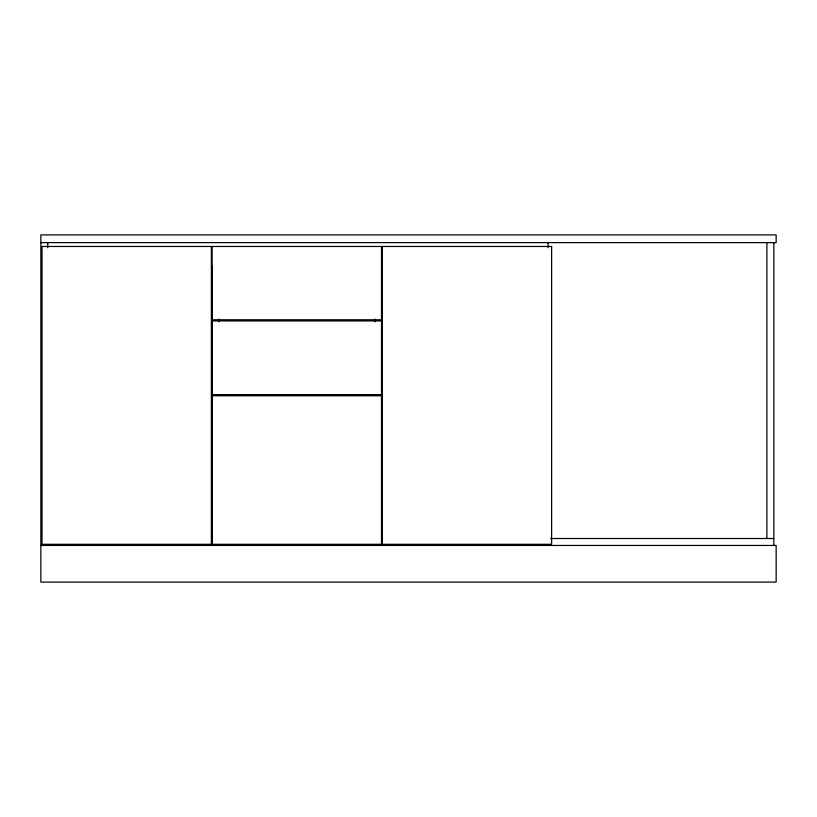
<?xml version="1.0" encoding="UTF-8"?>
<svg xmlns="http://www.w3.org/2000/svg" width="817" height="817" viewBox="0 0 817 817"><rect width="100%" height="100%" fill="white"/><g stroke="black" fill="none" stroke-linecap="round" stroke-linejoin="round"><path stroke-width="1.23" d="M40.85 242.618L776.15 242.618L776.15 234.898L40.85 234.898L40.85 582.102L776.15 582.102L776.15 545.45L40.85 545.45M550.617 538.505L773.832 538.505M773.832 242.618L773.832 545.45M766.887 242.618L766.887 538.505M548.074 242.618L548.074 247.714M381.876 265.76L381.876 545.45M374.942 319.141L374.942 321.837M218.69 319.141L218.69 321.837M211.756 265.76L211.756 545.45M47.794 242.618L47.794 247.714M211.368 246.468L42.004 246.468L42.004 544.296L211.368 544.296L211.368 246.468M381.498 246.468L212.134 246.468L212.134 319.774L381.498 319.774L381.498 246.468M551.628 246.468L382.264 246.468L382.264 544.296L551.628 544.296L551.628 246.468M381.498 320.928L212.134 320.928L212.134 394.611L381.498 394.611L381.498 320.928M381.498 395.765L212.134 395.765L212.134 544.296L381.498 544.296L381.498 395.765"/></g></svg>
